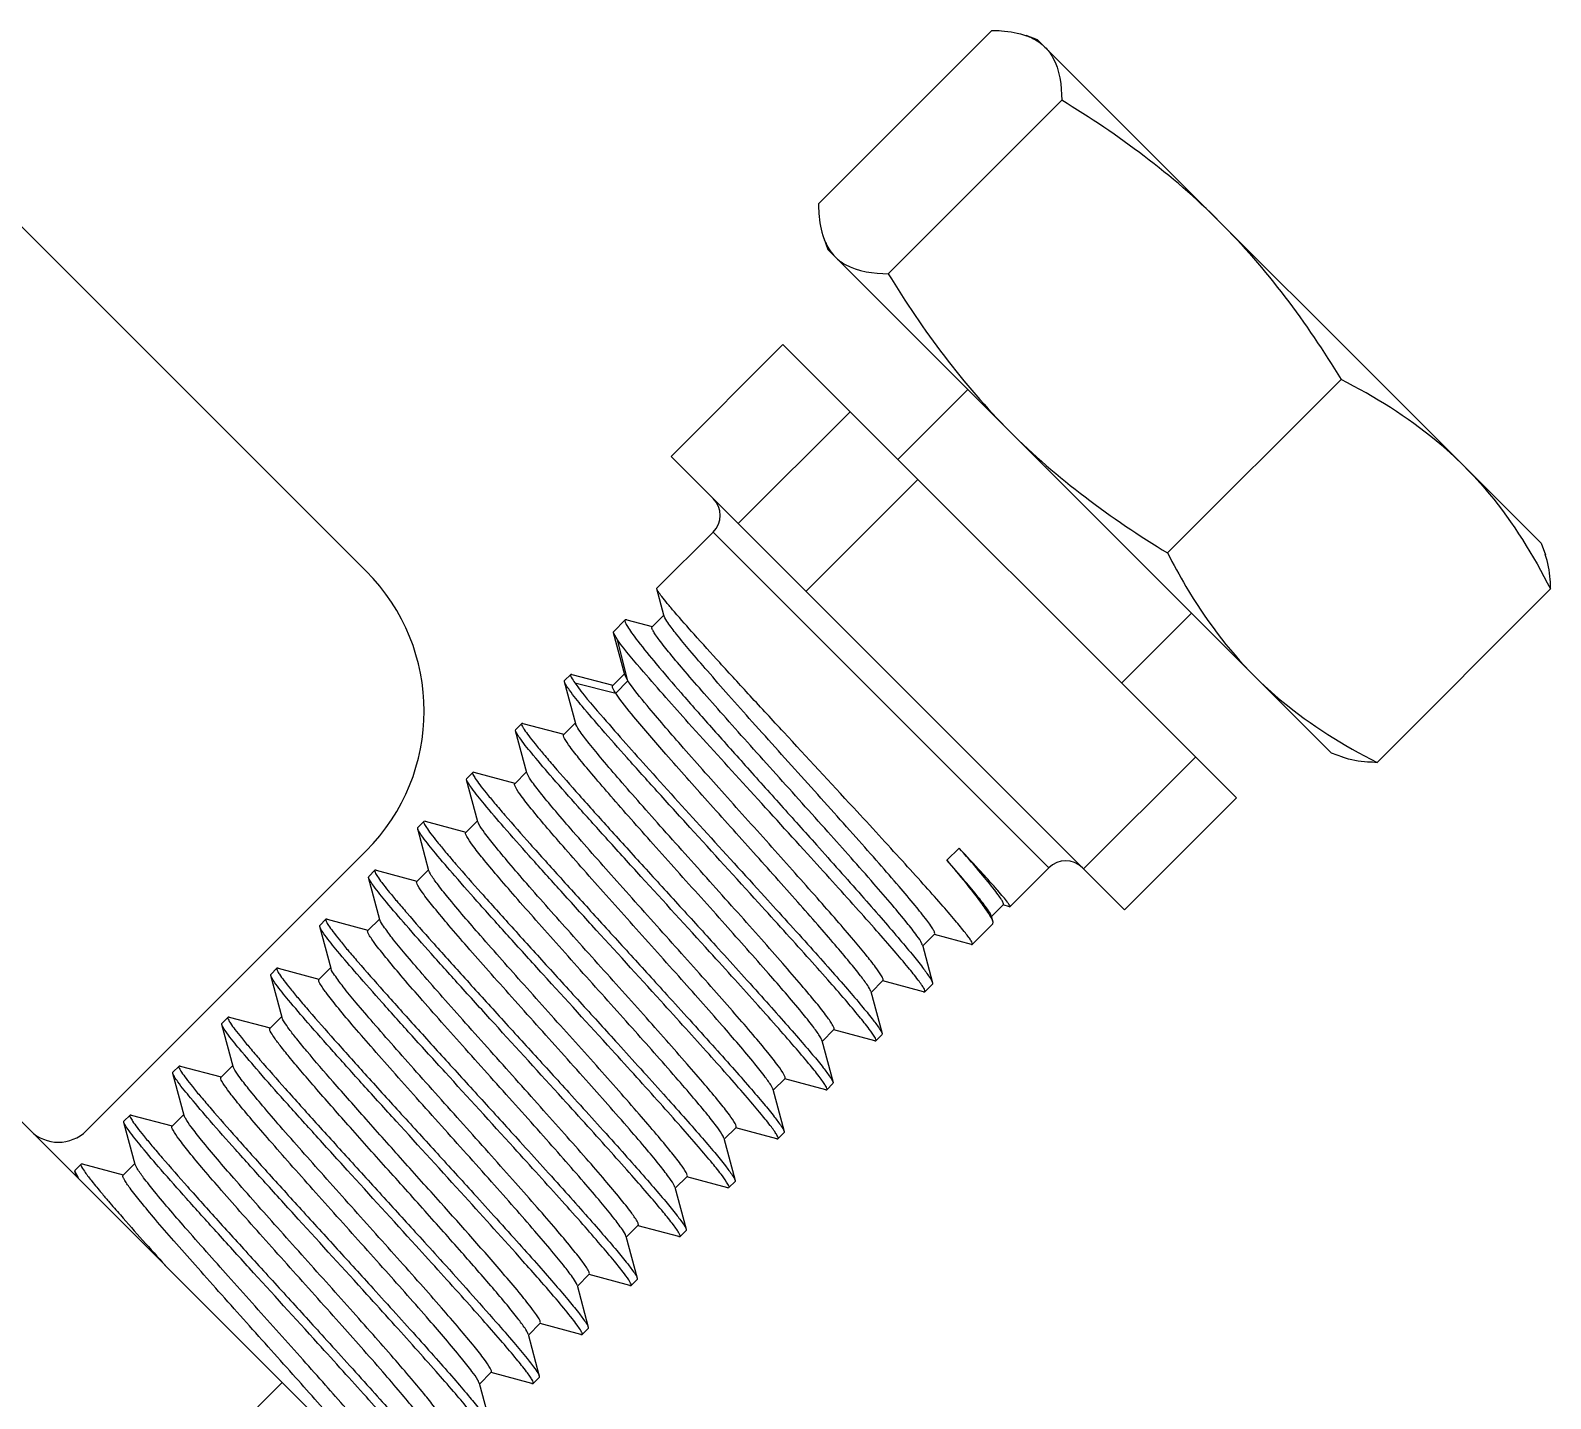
# Model space of a CAD drawing. Extents: x -427546 to -314919, y 698702 to 968782.
# Drawn here: x -419844.8 to -419648.4, y 895939.4 to 896116.2 of the extents above; entities that cross this region are included whole.
import ezdxf

# ---------------------------------------------------------------- set-up
doc = ezdxf.new("R2010")
doc.units = 0
doc.header["$LTSCALE"] = 1000
doc.header["$MEASUREMENT"] = 0
doc.layers.get('0').update_dxf_attribs({"linetype": 'CONTINUOUS'})

msp = doc.modelspace()

# ---------------------------------------------------------------- linework, layer by layer
for p, q in [((-419720.56, 896116.19), (-419742.97, 896093.78)), ((-419714.66, 896114.98), (-419716.14, 896115.52)), ((-419714.66, 896114.98), (-419649.61, 896049.93)), ((-419711.55, 896107.18), (-419733.96, 896084.76)), ((-419848.65, 896093.57), (-419801.4, 896046.33)), ((-419758.03, 895887.3), (-419963.25, 896092.53)), ((-419742.3, 896089.36), (-419741.76, 896087.88)), ((-419741.76, 896087.88), (-419676.71, 896022.82)), ((-419747.56, 896075.61), (-419762.02, 896061.15)), ((-419688.98, 896017.03), (-419747.56, 896075.61)), ((-419675.46, 896071.09), (-419697.87, 896048.68)), ((-419723.69, 896069.81), (-419732.73, 896060.77)), ((-419738.89, 896066.93), (-419753.34, 896052.47)), ((-419703.44, 896002.57), (-419762.02, 896061.15)), ((-419730.13, 896058.18), (-419744.59, 896043.72)), ((-419763.84, 896044.12), (-419756.58, 896051.37)), ((-419713.21, 896008.01), (-419756.58, 896051.37)), ((-419649.61, 896049.93), (-419649.07, 896048.45)), ((-419763.84, 896044.03), (-419763.84, 896044.12)), ((-419762.94, 896040.66), (-419763.84, 896044.03)), ((-419648.4, 896044.03), (-419670.81, 896021.61)), ((-419764.47, 896039.12), (-419762.94, 896040.66)), ((-419762.9, 896040.53), (-419762.94, 896040.66)), ((-419694.78, 896040.89), (-419703.82, 896031.86)), ((-419769.46, 896038.36), (-419769.45, 896038.51)), ((-419769.45, 896038.51), (-419767.94, 896040.02)), ((-419767.71, 896040.04), (-419767.94, 896040.02)), ((-419767.71, 896040.04), (-419764.46, 896039.17)), ((-419768.92, 896037.44), (-419769.46, 896038.36)), ((-419768, 896032.93), (-419769.46, 896038.36)), ((-419767.59, 896032.16), (-419768.92, 896037.44)), ((-419775.77, 896032.19), (-419774.98, 896032.98)), ((-419774.83, 896032.99), (-419774.98, 896032.98)), ((-419774.83, 896032.99), (-419769.55, 896031.58)), ((-419769.57, 896031.53), (-419768.03, 896033.06)), ((-419767.59, 896032.16), (-419768, 896032.93)), ((-419775.78, 896032.03), (-419775.77, 896032.19)), ((-419774.32, 896026.6), (-419775.78, 896032.03)), ((-419774.46, 896031.9), (-419769.17, 896030.58)), ((-419769.17, 896030.58), (-419767.59, 896032.16)), ((-419782.09, 896025.86), (-419781.3, 896026.65)), ((-419781.15, 896026.66), (-419781.3, 896026.65)), ((-419781.15, 896026.66), (-419775.87, 896025.26)), ((-419775.89, 896025.2), (-419774.36, 896026.73)), ((-419782.1, 896025.71), (-419782.09, 896025.86)), ((-419780.65, 896020.28), (-419782.1, 896025.71)), ((-419774.3, 896026.53), (-419774.32, 896026.6)), ((-419675.23, 896022.29), (-419676.71, 896022.82)), ((-419694.26, 896022.31), (-419708.72, 896007.85)), ((-419788.43, 896019.39), (-419788.42, 896019.54)), ((-419786.97, 896013.95), (-419788.43, 896019.39)), ((-419788.42, 896019.54), (-419787.63, 896020.33)), ((-419787.48, 896020.34), (-419787.63, 896020.33)), ((-419787.48, 896020.34), (-419782.2, 896018.93)), ((-419782.21, 896018.87), (-419780.68, 896020.41)), ((-419780.58, 896020.1), (-419780.65, 896020.28)), ((-419688.98, 896017.03), (-419703.44, 896002.57)), ((-419794.75, 896013.06), (-419794.74, 896013.21)), ((-419793.29, 896007.63), (-419794.75, 896013.06)), ((-419794.74, 896013.21), (-419793.95, 896014)), ((-419793.8, 896014.01), (-419793.95, 896014)), ((-419793.8, 896014.01), (-419788.52, 896012.61)), ((-419788.54, 896012.55), (-419787.01, 896014.08)), ((-419801.4, 896010.19), (-419837.54, 895974.05)), ((-419724.8, 896010.56), (-419726.38, 896008.98)), ((-419801.07, 896006.89), (-419800.28, 896007.68)), ((-419800.13, 896007.69), (-419800.28, 896007.68)), ((-419800.13, 896007.69), (-419794.85, 896006.28)), ((-419794.86, 896006.23), (-419793.33, 896007.76)), ((-419718.23, 896002.99), (-419713.21, 896008.01)), ((-419801.08, 896006.74), (-419801.07, 896006.89)), ((-419799.62, 896001.3), (-419801.08, 896006.74)), ((-419719.09, 896003.25), (-419720.63, 896001.71)), ((-419718.29, 896002.98), (-419719.11, 896003.2)), ((-419807.39, 896000.56), (-419806.6, 896001.35)), ((-419806.45, 896001.36), (-419806.6, 896001.35)), ((-419806.45, 896001.36), (-419801.17, 895999.96)), ((-419801.19, 895999.9), (-419799.65, 896001.43)), ((-419720.66, 896001.82), (-419720.45, 896001.03)), ((-419718.29, 896002.98), (-419718.23, 896002.99)), ((-419807.4, 896000.41), (-419807.39, 896000.56)), ((-419805.94, 895994.98), (-419807.4, 896000.41)), ((-419727.98, 895999.45), (-419729.51, 895997.91)), ((-419723.22, 895998.11), (-419727.99, 895999.39)), ((-419723.1, 895998.11), (-419720.47, 896000.74)), ((-419720.45, 896001.03), (-419720.47, 896000.74)), ((-419729.55, 895998.04), (-419729.6, 895998.19)), ((-419729.55, 895998.04), (-419728.25, 895993.15)), ((-419723.22, 895998.11), (-419723.1, 895998.11)), ((-419813.73, 895994.09), (-419813.72, 895994.24)), ((-419812.27, 895988.65), (-419813.73, 895994.09)), ((-419813.72, 895994.24), (-419812.93, 895995.03)), ((-419812.78, 895995.04), (-419812.93, 895995.03)), ((-419812.78, 895995.04), (-419807.5, 895993.63)), ((-419807.51, 895993.58), (-419805.98, 895995.11)), ((-419734.64, 895993.44), (-419736.18, 895991.91)), ((-419729.39, 895991.97), (-419734.66, 895993.38)), ((-419736.21, 895992.04), (-419734.76, 895986.59)), ((-419729.24, 895991.98), (-419728.26, 895992.96)), ((-419728.25, 895993.15), (-419728.26, 895992.96)), ((-419820.05, 895987.76), (-419820.04, 895987.91)), ((-419818.59, 895982.33), (-419820.05, 895987.76)), ((-419820.04, 895987.91), (-419819.25, 895988.7)), ((-419819.1, 895988.71), (-419819.25, 895988.7)), ((-419819.1, 895988.71), (-419813.82, 895987.31)), ((-419813.84, 895987.25), (-419812.3, 895988.78)), ((-419742.54, 895985.71), (-419741.09, 895980.27)), ((-419740.97, 895987.12), (-419742.5, 895985.58)), ((-419735.71, 895985.64), (-419740.98, 895987.06)), ((-419735.71, 895985.64), (-419735.56, 895985.66)), ((-419735.56, 895985.66), (-419734.77, 895986.44)), ((-419734.76, 895986.59), (-419734.77, 895986.44)), ((-419826.38, 895981.44), (-419826.36, 895981.59)), ((-419824.92, 895976), (-419826.38, 895981.44)), ((-419826.36, 895981.59), (-419825.58, 895982.38)), ((-419825.43, 895982.39), (-419825.58, 895982.38)), ((-419825.43, 895982.39), (-419820.15, 895980.98)), ((-419820.16, 895980.93), (-419818.63, 895982.46)), ((-419747.29, 895980.79), (-419748.83, 895979.26)), ((-419742.04, 895979.32), (-419747.31, 895980.73)), ((-419741.89, 895979.33), (-419741.1, 895980.12)), ((-419741.09, 895980.27), (-419741.1, 895980.12)), ((-419748.86, 895979.39), (-419747.41, 895973.95)), ((-419742.04, 895979.32), (-419741.89, 895979.33)), ((-419832.69, 895975.27), (-419831.9, 895976.05)), ((-419831.75, 895976.06), (-419831.9, 895976.05)), ((-419831.75, 895976.06), (-419826.47, 895974.66)), ((-419826.49, 895974.6), (-419824.95, 895976.14)), ((-419831.24, 895969.68), (-419832.7, 895975.11)), ((-419753.62, 895974.47), (-419755.15, 895972.93)), ((-419748.36, 895973), (-419753.63, 895974.41)), ((-419748.21, 895973.01), (-419747.42, 895973.8)), ((-419747.41, 895973.95), (-419747.42, 895973.8)), ((-419755.19, 895973.06), (-419753.74, 895967.62)), ((-419748.36, 895973), (-419748.21, 895973.01)), ((-419839.01, 895968.94), (-419838.23, 895969.73)), ((-419838.07, 895969.74), (-419838.22, 895969.73)), ((-419838.07, 895969.74), (-419832.79, 895968.33)), ((-419832.81, 895968.28), (-419831.28, 895969.81)), ((-419839.02, 895968.79), (-419839.01, 895968.94)), ((-419838.56, 895967.97), (-419839.02, 895968.79)), ((-419838.84, 895968.12), (-419839.02, 895968.79)), ((-419759.94, 895968.14), (-419761.48, 895966.61)), ((-419754.69, 895966.67), (-419759.96, 895968.09)), ((-419761.51, 895966.74), (-419761.56, 895966.88)), ((-419761.51, 895966.74), (-419760.06, 895961.3)), ((-419754.69, 895966.67), (-419754.54, 895966.68)), ((-419754.54, 895966.68), (-419753.75, 895967.47)), ((-419753.74, 895967.62), (-419753.75, 895967.47)), ((-419766.27, 895961.82), (-419767.8, 895960.29)), ((-419767.84, 895960.42), (-419766.39, 895954.97)), ((-419761.01, 895960.35), (-419766.28, 895961.76)), ((-419761.01, 895960.35), (-419760.86, 895960.36)), ((-419760.86, 895960.36), (-419760.07, 895961.15)), ((-419760.06, 895961.3), (-419760.07, 895961.15)), ((-419774.16, 895954.09), (-419772.71, 895948.65)), ((-419772.59, 895955.49), (-419774.12, 895953.96)), ((-419767.34, 895954.02), (-419772.61, 895955.44)), ((-419767.34, 895954.02), (-419767.19, 895954.03)), ((-419767.19, 895954.03), (-419766.4, 895954.82)), ((-419766.39, 895954.97), (-419766.4, 895954.82)), ((-419778.92, 895949.17), (-419780.45, 895947.64)), ((-419773.66, 895947.7), (-419778.93, 895949.11)), ((-419773.51, 895947.71), (-419772.72, 895948.5)), ((-419772.71, 895948.65), (-419772.72, 895948.5)), ((-419780.48, 895947.77), (-419779.04, 895942.32)), ((-419773.66, 895947.7), (-419773.51, 895947.71)), ((-419785.24, 895942.84), (-419786.77, 895941.31)), ((-419779.99, 895941.37), (-419785.26, 895942.79)), ((-419779.83, 895941.38), (-419779.05, 895942.17)), ((-419779.04, 895942.32), (-419779.05, 895942.17)), ((-419841.15, 895912.6), (-419812.24, 895941.51)), ((-419786.81, 895941.44), (-419785.36, 895936)), ((-419779.99, 895941.37), (-419779.83, 895941.38))]:
    msp.add_line(p, q)
for centre, radius, start, end in [((-419758.75, 896053.54), 3.07, 315, 45), ((-419819.47, 896028.26), 25.55, 315, 45), ((-419711.04, 896005.84), 3.07, 45, 135), ((-419841.16, 895977.66), 5.11, 225, 315), ((-419730.4, 896054.06), 137.19, 219.9326, 220.5204)]:
    msp.add_arc(centre, radius, start, end)
for points, knots in [([(-419720.56, 896116.19), (-419720.15, 896116.19), (-419718.65, 896116.12), (-419717.13, 896115.88), (-419716.1, 896115.51)], [0, 0, 0, 0, 0.270862, 1, 1, 1, 1]), ([(-419716.1, 896115.51), (-419715.87, 896115.42), (-419715, 896115.06), (-419714.2, 896114.52), (-419713.71, 896114.03)], [0, 0, 0, 0, 0.261173, 1, 1, 1, 1]), ([(-419713.71, 896114.03), (-419713.32, 896113.65), (-419711.85, 896111.66), (-419711.57, 896109.07), (-419711.55, 896107.18)], [0, 0, 0, 0, 0.22235, 1, 1, 1, 1]), ([(-419742.97, 896093.78), (-419742.97, 896093.37), (-419742.91, 896091.87), (-419742.66, 896090.35), (-419742.29, 896089.32)], [0, 0, 0, 0, 0.270862, 1, 1, 1, 1]), ([(-419742.29, 896089.32), (-419742.2, 896089.09), (-419741.84, 896088.22), (-419741.3, 896087.42), (-419740.81, 896086.93)], [0, 0, 0, 0, 0.261173, 1, 1, 1, 1]), ([(-419740.81, 896086.93), (-419740.43, 896086.54), (-419738.44, 896085.07), (-419735.85, 896084.79), (-419733.96, 896084.76)], [0, 0, 0, 0, 0.22235, 1, 1, 1, 1]), ([(-419659.58, 896059.91), (-419660.72, 896061.05), (-419665.53, 896065.42), (-419671.12, 896068.87), (-419675.46, 896071.09)], [0, 0, 0, 0, 0.248254, 1, 1, 1, 1]), ([(-419659.58, 896059.91), (-419658.44, 896058.77), (-419654.07, 896053.96), (-419650.62, 896048.37), (-419648.4, 896044.03)], [0, 0, 0, 0, 0.248254, 1, 1, 1, 1]), ([(-419697.87, 896048.68), (-419697.13, 896047.22), (-419694.03, 896041.52), (-419690.11, 896036.23), (-419686.69, 896032.8)], [0, 0, 0, 0, 0.25305, 1, 1, 1, 1]), ([(-419648.4, 896044.03), (-419648.4, 896044.43), (-419648.46, 896045.94), (-419648.71, 896047.45), (-419649.08, 896048.49)], [0, 0, 0, 0, 0.270862, 1, 1, 1, 1]), ([(-419738.42, 896015.75), (-419741.44, 896019.01), (-419745.9, 896023.83), (-419751.67, 896030.08), (-419755.54, 896034.29), (-419758.8, 896037.9), (-419761.06, 896040.45), (-419762.44, 896042.08), (-419763.14, 896042.95), (-419763.59, 896043.56), (-419763.81, 896043.89), (-419763.84, 896044.03)], [0, 0, 0, 0, 0.350119, 0.518183, 0.670792, 0.80069, 0.901712, 0.939847, 0.96911, 0.98919, 1, 1, 1, 1]), ([(-419727.98, 895999.45), (-419727.93, 895999.49), (-419727.98, 895999.72), (-419728.17, 896000.05), (-419728.51, 896000.6), (-419729.28, 896001.65), (-419730.64, 896003.34), (-419732.71, 896005.78), (-419735.26, 896008.71), (-419738.2, 896012.03), (-419741.42, 896015.62), (-419745.89, 896020.6), (-419750.31, 896025.51), (-419754.49, 896030.2), (-419757.18, 896033.27), (-419759.42, 896035.88), (-419761.16, 896037.95), (-419762.25, 896039.43), (-419762.82, 896040.22), (-419762.9, 896040.53)], [0, 0, 0, 0, 0.003459, 0.010831, 0.022552, 0.038611, 0.0832, 0.143022, 0.215863, 0.299017, 0.389412, 0.483732, 0.670424, 0.756089, 0.83251, 0.897021, 0.947417, 0.982048, 1, 1, 1, 1]), ([(-419767.94, 896040.02), (-419768, 896039.95), (-419767.9, 896039.59), (-419767.61, 896039.09), (-419767.05, 896038.25), (-419765.83, 896036.64), (-419763.69, 896034.04), (-419760.52, 896030.35), (-419756.67, 896025.98), (-419752.36, 896021.15), (-419747.83, 896016.09), (-419744.75, 896012.67), (-419743.22, 896010.96)], [0, 0, 0, 0, 0.00729, 0.023491, 0.049387, 0.084832, 0.182679, 0.312272, 0.467071, 0.639216, 0.819925, 1, 1, 1, 1]), ([(-419729.6, 895998.19), (-419729.77, 895998.56), (-419730.42, 895999.48), (-419731.7, 896001.12), (-419733.57, 896003.35), (-419736.96, 896007.28), (-419741.98, 896012.91), (-419747.31, 896018.84), (-419751.71, 896023.73), (-419754.81, 896027.21), (-419757.63, 896030.39), (-419760.05, 896033.18), (-419761.99, 896035.47), (-419763.27, 896037.07), (-419763.98, 896038.04), (-419764.3, 896038.55), (-419764.47, 896038.86), (-419764.51, 896039.08), (-419764.47, 896039.12)], [0, 0, 0, 0, 0.022597, 0.061854, 0.116478, 0.184513, 0.350625, 0.536644, 0.628982, 0.71656, 0.796358, 0.86566, 0.922145, 0.963971, 0.978972, 0.989897, 0.996763, 1, 1, 1, 1]), ([(-419744.38, 896009.8), (-419747.01, 896012.69), (-419752.14, 896018.32), (-419759.26, 896026.13), (-419764.82, 896032.43), (-419767.9, 896036), (-419768.92, 896037.44)], [0, 0, 0, 0, 0.317573, 0.617842, 0.85691, 1, 1, 1, 1]), ([(-419774.98, 896032.98), (-419775.06, 896032.89), (-419774.79, 896032.41), (-419774.62, 896032.14), (-419774.46, 896031.9)], [0, 0, 0, 0, 0.284271, 1, 1, 1, 1]), ([(-419686.69, 896032.8), (-419685.55, 896031.66), (-419680.74, 896027.29), (-419675.15, 896023.83), (-419670.81, 896021.61)], [0, 0, 0, 0, 0.248254, 1, 1, 1, 1]), ([(-419750.71, 896003.47), (-419753.66, 896006.72), (-419758.05, 896011.53), (-419763.72, 896017.78), (-419767.52, 896022), (-419770.75, 896025.64), (-419773.23, 896028.54), (-419774.78, 896030.44), (-419775.52, 896031.51), (-419775.74, 896031.88), (-419775.78, 896032.03)], [0, 0, 0, 0, 0.346732, 0.513455, 0.665275, 0.795127, 0.896989, 0.966206, 0.987594, 1, 1, 1, 1]), ([(-419774.46, 896031.9), (-419773.44, 896030.46), (-419770.35, 896026.89), (-419764.79, 896020.59), (-419757.68, 896012.78), (-419752.55, 896007.16), (-419749.92, 896004.26)], [0, 0, 0, 0, 0.14309, 0.382158, 0.682427, 1, 1, 1, 1]), ([(-419769.17, 896030.58), (-419769.3, 896030.78), (-419769.46, 896031.03), (-419769.64, 896031.45), (-419769.57, 896031.53)], [0, 0, 0, 0, 0.705651, 1, 1, 1, 1]), ([(-419736.21, 895992.04), (-419736.29, 895992.31), (-419736.75, 895993), (-419737.66, 895994.25), (-419739.09, 895995.99), (-419740.93, 895998.19), (-419743.17, 896000.76), (-419746.68, 896004.75), (-419751.43, 896010.06), (-419757.13, 896016.42), (-419762.31, 896022.23), (-419766.28, 896026.87), (-419768.46, 896029.5), (-419769.17, 896030.58)], [0, 0, 0, 0, 0.016663, 0.047692, 0.09239, 0.149487, 0.2173, 0.293813, 0.463619, 0.63876, 0.798451, 0.923769, 1, 1, 1, 1]), ([(-419734.64, 895993.44), (-419734.61, 895993.48), (-419734.63, 895993.68), (-419734.89, 895994.17), (-419735.59, 895995.19), (-419736.82, 895996.75), (-419738.55, 895998.83), (-419740.71, 896001.34), (-419743.23, 896004.21), (-419746.03, 896007.36), (-419750.02, 896011.83), (-419754.96, 896017.34), (-419760.38, 896023.41), (-419764.55, 896028.27), (-419766.84, 896031.03), (-419767.59, 896032.16)], [0, 0, 0, 0, 0.003229, 0.009818, 0.034461, 0.074131, 0.127679, 0.193435, 0.269313, 0.352894, 0.44151, 0.62244, 0.789143, 0.920497, 1, 1, 1, 1]), ([(-419781.3, 896026.65), (-419781.36, 896026.59), (-419781.22, 896026.24), (-419780.93, 896025.78), (-419780.33, 896024.95), (-419779.5, 896023.91), (-419778.42, 896022.6), (-419776.54, 896020.4), (-419773.69, 896017.17), (-419769.81, 896012.85), (-419765.46, 896008.05), (-419760.88, 896003.03), (-419757.78, 895999.63), (-419756.24, 895997.94)], [0, 0, 0, 0, 0.006655, 0.022604, 0.048376, 0.083764, 0.128363, 0.181623, 0.311335, 0.466328, 0.638709, 0.819671, 1, 1, 1, 1]), ([(-419757.03, 895997.15), (-419759.99, 896000.4), (-419764.38, 896005.21), (-419770.05, 896011.45), (-419773.85, 896015.68), (-419777.08, 896019.32), (-419779.55, 896022.22), (-419781.1, 896024.11), (-419781.84, 896025.18), (-419782.06, 896025.56), (-419782.1, 896025.71)], [0, 0, 0, 0, 0.346732, 0.513452, 0.665274, 0.79513, 0.896993, 0.966207, 0.987594, 1, 1, 1, 1]), ([(-419742.82, 895986.28), (-419743.09, 895986.71), (-419743.85, 895987.74), (-419746.02, 895990.44), (-419749.82, 895994.82), (-419755.22, 896000.9), (-419760.2, 896006.46), (-419764.26, 896011), (-419767.1, 896014.2), (-419769.68, 896017.13), (-419771.88, 896019.69), (-419773.66, 896021.82), (-419774.92, 896023.41), (-419775.64, 896024.45), (-419775.9, 896024.96), (-419775.93, 896025.16), (-419775.89, 896025.2)], [0, 0, 0, 0, 0.029846, 0.074702, 0.203394, 0.369574, 0.551671, 0.641288, 0.726015, 0.803077, 0.869958, 0.924482, 0.964905, 0.990021, 0.99673, 1, 1, 1, 1]), ([(-419740.97, 895987.12), (-419740.93, 895987.16), (-419740.96, 895987.38), (-419741.25, 895987.91), (-419742.04, 895989.03), (-419743.4, 895990.74), (-419745.32, 895993.02), (-419747.69, 895995.76), (-419750.43, 895998.88), (-419753.45, 896002.27), (-419757.68, 896007), (-419761.89, 896011.7), (-419765.9, 896016.21), (-419768.52, 896019.2), (-419770.73, 896021.78), (-419772.46, 896023.86), (-419773.6, 896025.37), (-419774.18, 896026.2), (-419774.3, 896026.53)], [0, 0, 0, 0, 0.003422, 0.010566, 0.037398, 0.080541, 0.138586, 0.209513, 0.290822, 0.379637, 0.472809, 0.658962, 0.745341, 0.823107, 0.88951, 0.942219, 0.979421, 1, 1, 1, 1]), ([(-419670.81, 896021.61), (-419671.22, 896021.62), (-419672.72, 896021.68), (-419674.24, 896021.92), (-419675.27, 896022.3)], [0, 0, 0, 0, 0.270862, 1, 1, 1, 1]), ([(-419763.35, 895990.82), (-419766.31, 895994.08), (-419770.7, 895998.88), (-419776.37, 896005.13), (-419780.17, 896009.35), (-419783.4, 896013), (-419785.88, 896015.89), (-419787.43, 896017.79), (-419788.17, 896018.86), (-419788.39, 896019.23), (-419788.43, 896019.39)], [0, 0, 0, 0, 0.346742, 0.513465, 0.665282, 0.795135, 0.896996, 0.966208, 0.987595, 1, 1, 1, 1]), ([(-419787.63, 896020.33), (-419787.69, 896020.27), (-419787.54, 896019.92), (-419787.26, 896019.46), (-419786.66, 896018.63), (-419785.83, 896017.59), (-419784.74, 896016.28), (-419782.86, 896014.08), (-419780.02, 896010.85), (-419776.13, 896006.52), (-419771.78, 896001.73), (-419767.21, 895996.71), (-419764.11, 895993.31), (-419762.57, 895991.61)], [0, 0, 0, 0, 0.006651, 0.022595, 0.048362, 0.083745, 0.12834, 0.1816, 0.311315, 0.466314, 0.638697, 0.819663, 1, 1, 1, 1]), ([(-419749.05, 895979.8), (-419749.28, 895980.2), (-419749.99, 895981.18), (-419752.08, 895983.81), (-419755.83, 895988.14), (-419761.22, 895994.22), (-419766.25, 895999.82), (-419770.35, 896004.41), (-419773.24, 896007.67), (-419775.86, 896010.65), (-419778.12, 896013.26), (-419779.93, 896015.43), (-419781.22, 896017.05), (-419781.95, 896018.11), (-419782.22, 896018.63), (-419782.25, 896018.83), (-419782.21, 896018.87)], [0, 0, 0, 0, 0.027356, 0.070178, 0.196347, 0.362014, 0.545205, 0.635768, 0.721577, 0.799762, 0.86771, 0.923162, 0.964301, 0.989868, 0.99669, 1, 1, 1, 1]), ([(-419747.29, 895980.79), (-419747.25, 895980.83), (-419747.29, 895981.05), (-419747.57, 895981.57), (-419748.33, 895982.67), (-419749.67, 895984.35), (-419751.55, 895986.59), (-419753.87, 895989.28), (-419756.57, 895992.34), (-419759.54, 895995.68), (-419763.73, 896000.36), (-419768.8, 896006.02), (-419773.56, 896011.39), (-419776.78, 896015.13), (-419778.56, 896017.26), (-419779.78, 896018.85), (-419780.41, 896019.73), (-419780.58, 896020.1)], [0, 0, 0, 0, 0.003379, 0.010396, 0.036736, 0.079099, 0.136135, 0.205904, 0.286001, 0.373651, 0.465813, 0.650831, 0.815583, 0.883085, 0.937444, 0.976819, 1, 1, 1, 1]), ([(-419723.1, 895998.11), (-419723.07, 895998.15), (-419723.12, 895998.34), (-419723.28, 895998.61), (-419723.59, 895999.07), (-419724.26, 895999.94), (-419725.45, 896001.39), (-419727.27, 896003.48), (-419729.55, 896006.04), (-419732.23, 896009), (-419735.23, 896012.29), (-419737.33, 896014.57), (-419738.42, 896015.75)], [0, 0, 0, 0, 0.006349, 0.020563, 0.043389, 0.074837, 0.162857, 0.282397, 0.430243, 0.602357, 0.794039, 1, 1, 1, 1]), ([(-419769.68, 895984.5), (-419772.64, 895987.75), (-419777.03, 895992.56), (-419782.7, 895998.8), (-419786.5, 896003.03), (-419789.72, 896006.67), (-419792.2, 896009.57), (-419793.75, 896011.46), (-419794.49, 896012.53), (-419794.71, 896012.91), (-419794.75, 896013.06)], [0, 0, 0, 0, 0.346729, 0.513452, 0.665273, 0.795127, 0.896989, 0.966206, 0.987594, 1, 1, 1, 1]), ([(-419793.95, 896014), (-419794.01, 896013.94), (-419793.87, 896013.59), (-419793.58, 896013.13), (-419792.98, 896012.3), (-419792.15, 896011.26), (-419791.07, 896009.95), (-419789.19, 896007.75), (-419786.34, 896004.52), (-419782.45, 896000.2), (-419778.11, 895995.4), (-419773.53, 895990.38), (-419770.43, 895986.99), (-419768.89, 895985.29)], [0, 0, 0, 0, 0.006667, 0.022629, 0.048411, 0.083806, 0.128409, 0.181673, 0.311386, 0.466369, 0.638735, 0.819685, 1, 1, 1, 1]), ([(-419753.62, 895974.47), (-419753.58, 895974.51), (-419753.61, 895974.72), (-419753.88, 895975.24), (-419754.63, 895976.31), (-419755.94, 895977.96), (-419757.78, 895980.15), (-419760.06, 895982.79), (-419762.71, 895985.81), (-419765.63, 895989.1), (-419769.77, 895993.72), (-419774.81, 895999.34), (-419779.57, 896004.7), (-419782.82, 896008.47), (-419784.65, 896010.65), (-419785.95, 896012.31), (-419786.63, 896013.25), (-419786.84, 896013.64)], [0, 0, 0, 0, 0.003336, 0.010233, 0.036096, 0.077704, 0.133763, 0.202409, 0.281328, 0.367844, 0.459022, 0.642919, 0.808241, 0.876802, 0.932761, 0.974256, 1, 1, 1, 1]), ([(-419755.29, 895973.33), (-419755.49, 895973.71), (-419756.15, 895974.63), (-419757.42, 895976.26), (-419759.24, 895978.43), (-419762.47, 895982.18), (-419767.23, 895987.54), (-419772.29, 895993.18), (-419776.44, 895997.83), (-419779.38, 896001.13), (-419782.05, 896004.17), (-419784.35, 896006.83), (-419786.2, 896009.04), (-419787.51, 896010.69), (-419788.27, 896011.78), (-419788.55, 896012.3), (-419788.58, 896012.51), (-419788.54, 896012.55)], [0, 0, 0, 0, 0.024821, 0.065556, 0.120941, 0.189123, 0.354243, 0.538544, 0.630075, 0.716999, 0.796339, 0.865388, 0.921797, 0.963675, 0.989709, 0.996648, 1, 1, 1, 1]), ([(-419743.22, 896010.96), (-419741.28, 896008.78), (-419738.49, 896005.66), (-419734.98, 896001.66), (-419732.8, 895999.13), (-419731.01, 895996.99), (-419729.63, 895995.3), (-419728.76, 895994.08), (-419728.32, 895993.41), (-419728.25, 895993.15)], [0, 0, 0, 0, 0.375078, 0.540028, 0.684568, 0.805261, 0.899295, 0.964563, 1, 1, 1, 1]), ([(-419729.24, 895991.98), (-419729.2, 895992.02), (-419729.24, 895992.22), (-419729.4, 895992.5), (-419729.69, 895992.96), (-419730.35, 895993.86), (-419731.52, 895995.32), (-419733.32, 895997.43), (-419735.58, 896000.02), (-419738.24, 896003), (-419741.21, 896006.31), (-419743.3, 896008.61), (-419744.38, 896009.8)], [0, 0, 0, 0, 0.006771, 0.021181, 0.04412, 0.075632, 0.16369, 0.283183, 0.430908, 0.602844, 0.794296, 1, 1, 1, 1]), ([(-419726.38, 896008.98), (-419725.58, 896008.02), (-419724.16, 896006.3), (-419722.33, 896004), (-419721.15, 896002.33), (-419720.55, 896001.4), (-419720.45, 896001.03)], [0, 0, 0, 0, 0.376713, 0.674345, 0.883812, 1, 1, 1, 1]), ([(-419720.66, 896001.82), (-419720.75, 896002.13), (-419721.33, 896002.92), (-419722.44, 896004.41), (-419724.22, 896006.5), (-419725.6, 896008.09), (-419726.38, 896008.98)], [0, 0, 0, 0, 0.105343, 0.311665, 0.613119, 1, 1, 1, 1]), ([(-419718.23, 896002.99), (-419718.19, 896003.03), (-419718.38, 896003.3), (-419718.6, 896003.65), (-419719.16, 896004.32), (-419719.88, 896005.16), (-419720.84, 896006.24), (-419722.49, 896008.07), (-419723.83, 896009.53), (-419724.8, 896010.56)], [0, 0, 0, 0, 0.018878, 0.068916, 0.150826, 0.263937, 0.407062, 0.578714, 1, 1, 1, 1]), ([(-419719.09, 896003.25), (-419719.04, 896003.3), (-419719.13, 896003.58), (-419719.36, 896003.95), (-419719.81, 896004.61), (-419720.76, 896005.84), (-419722.45, 896007.87), (-419723.94, 896009.59), (-419724.8, 896010.56)], [0, 0, 0, 0, 0.022497, 0.073733, 0.155945, 0.268763, 0.581618, 1, 1, 1, 1]), ([(-419800.28, 896007.68), (-419800.34, 896007.62), (-419800.19, 896007.27), (-419799.91, 896006.81), (-419799.31, 896005.98), (-419798.48, 896004.94), (-419797.39, 896003.63), (-419795.51, 896001.43), (-419792.67, 895998.2), (-419788.78, 895993.87), (-419784.43, 895989.08), (-419779.86, 895984.06), (-419776.76, 895980.66), (-419775.21, 895978.96)], [0, 0, 0, 0, 0.006649, 0.022593, 0.04836, 0.083744, 0.12834, 0.181598, 0.311311, 0.466309, 0.638695, 0.819663, 1, 1, 1, 1]), ([(-419793.08, 896007.17), (-419793.1, 896007.21), (-419793.19, 896007.36), (-419793.26, 896007.51), (-419793.29, 896007.63)], [0, 0, 0, 0, 0.314049, 1, 1, 1, 1]), ([(-419759.94, 895968.14), (-419759.9, 895968.18), (-419759.93, 895968.39), (-419760.2, 895968.9), (-419760.93, 895969.95), (-419762.21, 895971.56), (-419764.01, 895973.72), (-419766.24, 895976.31), (-419768.85, 895979.27), (-419771.72, 895982.51), (-419775.81, 895987.08), (-419780.82, 895992.66), (-419786.21, 895998.75), (-419789.98, 896003.1), (-419792.1, 896005.76), (-419792.83, 896006.75), (-419793.08, 896007.17)], [0, 0, 0, 0, 0.003295, 0.010076, 0.035478, 0.076355, 0.131468, 0.199026, 0.276801, 0.362215, 0.452433, 0.635226, 0.801083, 0.928174, 0.971737, 1, 1, 1, 1]), ([(-419776, 895978.17), (-419778.96, 895981.43), (-419783.35, 895986.23), (-419789.02, 895992.48), (-419792.82, 895996.71), (-419796.05, 896000.35), (-419798.53, 896003.24), (-419800.08, 896005.14), (-419800.82, 896006.21), (-419801.04, 896006.58), (-419801.08, 896006.74)], [0, 0, 0, 0, 0.346736, 0.513457, 0.665278, 0.795134, 0.896995, 0.966207, 0.987595, 1, 1, 1, 1]), ([(-419761.56, 895966.88), (-419761.71, 895967.23), (-419762.32, 895968.09), (-419763.52, 895969.66), (-419765.28, 895971.77), (-419768.48, 895975.5), (-419773.24, 895980.87), (-419778.33, 895986.54), (-419782.53, 895991.24), (-419785.52, 895994.6), (-419788.23, 895997.68), (-419790.58, 896000.39), (-419792.46, 896002.64), (-419793.81, 896004.33), (-419794.59, 896005.44), (-419794.87, 896005.97), (-419794.9, 896006.18), (-419794.86, 896006.23)], [0, 0, 0, 0, 0.022244, 0.060839, 0.114606, 0.181715, 0.346252, 0.531679, 0.624204, 0.712272, 0.792803, 0.862987, 0.920385, 0.963027, 0.989543, 0.996606, 1, 1, 1, 1]), ([(-419735.56, 895985.66), (-419735.53, 895985.69), (-419735.56, 895985.89), (-419735.83, 895986.38), (-419736.57, 895987.41), (-419737.84, 895988.98), (-419739.64, 895991.11), (-419741.9, 895993.69), (-419744.56, 895996.67), (-419747.54, 895999.98), (-419749.62, 896002.28), (-419750.71, 896003.47)], [0, 0, 0, 0, 0.006752, 0.02114, 0.075534, 0.163574, 0.283062, 0.430797, 0.602759, 0.794252, 1, 1, 1, 1]), ([(-419749.92, 896004.26), (-419747.94, 896002.09), (-419745.11, 895998.96), (-419741.55, 895994.98), (-419739.34, 895992.46), (-419737.53, 895990.34), (-419736.15, 895988.67), (-419735.28, 895987.49), (-419734.83, 895986.85), (-419734.76, 895986.59)], [0, 0, 0, 0, 0.377471, 0.543197, 0.688119, 0.808734, 0.902176, 0.966298, 1, 1, 1, 1]), ([(-419806.6, 896001.35), (-419806.66, 896001.29), (-419806.52, 896000.94), (-419806.23, 896000.48), (-419805.63, 895999.66), (-419804.8, 895998.62), (-419803.72, 895997.3), (-419801.84, 895995.11), (-419798.99, 895991.88), (-419795.1, 895987.55), (-419790.76, 895982.76), (-419786.18, 895977.74), (-419783.08, 895974.34), (-419781.54, 895972.64)], [0, 0, 0, 0, 0.006656, 0.022605, 0.048376, 0.083762, 0.128359, 0.181619, 0.311334, 0.466329, 0.638707, 0.819669, 1, 1, 1, 1]), ([(-419766.27, 895961.82), (-419766.22, 895961.86), (-419766.26, 895962.08), (-419766.56, 895962.63), (-419767.35, 895963.76), (-419768.74, 895965.49), (-419770.68, 895967.8), (-419773.08, 895970.58), (-419775.87, 895973.73), (-419778.92, 895977.16), (-419783.18, 895981.93), (-419787.41, 895986.65), (-419791.43, 895991.18), (-419794.04, 895994.16), (-419796.21, 895996.71), (-419797.91, 895998.74), (-419798.98, 896000.2), (-419799.54, 896000.99), (-419799.62, 896001.3)], [0, 0, 0, 0, 0.003453, 0.010691, 0.037881, 0.081592, 0.14037, 0.212138, 0.294327, 0.383985, 0.477885, 0.664852, 0.751185, 0.82854, 0.894141, 0.945651, 0.981282, 1, 1, 1, 1]), ([(-419782.33, 895971.85), (-419785.28, 895975.1), (-419789.67, 895979.91), (-419795.35, 895986.15), (-419799.15, 895990.38), (-419802.37, 895994.02), (-419804.85, 895996.92), (-419806.4, 895998.81), (-419807.14, 895999.88), (-419807.36, 896000.26), (-419807.4, 896000.41)], [0, 0, 0, 0, 0.346741, 0.513465, 0.665282, 0.795133, 0.896994, 0.966208, 0.987595, 1, 1, 1, 1]), ([(-419767.84, 895960.42), (-419767.92, 895960.73), (-419768.47, 895961.51), (-419769.55, 895962.97), (-419771.24, 895965.01), (-419773.41, 895967.56), (-419776.02, 895970.54), (-419780.03, 895975.07), (-419784.27, 895979.79), (-419788.53, 895984.56), (-419791.59, 895987.98), (-419794.37, 895991.14), (-419796.77, 895993.91), (-419798.71, 895996.23), (-419800.1, 895997.96), (-419800.9, 895999.09), (-419801.19, 895999.64), (-419801.23, 895999.86), (-419801.19, 895999.9)], [0, 0, 0, 0, 0.01868, 0.054278, 0.105764, 0.171349, 0.248696, 0.335028, 0.522011, 0.615926, 0.705601, 0.787809, 0.859594, 0.918387, 0.96211, 0.989307, 0.996546, 1, 1, 1, 1]), ([(-419741.89, 895979.33), (-419741.85, 895979.37), (-419741.89, 895979.57), (-419742.05, 895979.85), (-419742.34, 895980.31), (-419743, 895981.21), (-419744.17, 895982.67), (-419745.97, 895984.78), (-419748.23, 895987.37), (-419750.88, 895990.35), (-419753.86, 895993.66), (-419755.95, 895995.96), (-419757.03, 895997.15)], [0, 0, 0, 0, 0.006766, 0.021171, 0.044105, 0.075616, 0.163673, 0.283167, 0.430893, 0.602828, 0.794287, 1, 1, 1, 1]), ([(-419756.24, 895997.94), (-419754.27, 895995.77), (-419751.44, 895992.64), (-419747.88, 895988.65), (-419745.67, 895986.13), (-419743.86, 895984.02), (-419742.47, 895982.35), (-419741.6, 895981.16), (-419741.16, 895980.52), (-419741.09, 895980.27)], [0, 0, 0, 0, 0.377475, 0.543201, 0.68812, 0.808733, 0.902175, 0.966298, 1, 1, 1, 1]), ([(-419788.65, 895965.52), (-419791.61, 895968.78), (-419796, 895973.59), (-419801.67, 895979.83), (-419805.47, 895984.06), (-419808.7, 895987.7), (-419811.18, 895990.59), (-419812.73, 895992.49), (-419813.46, 895993.56), (-419813.69, 895993.94), (-419813.73, 895994.09)], [0, 0, 0, 0, 0.346729, 0.51345, 0.665272, 0.795127, 0.896989, 0.966206, 0.987594, 1, 1, 1, 1]), ([(-419812.93, 895995.03), (-419812.99, 895994.97), (-419812.84, 895994.62), (-419812.55, 895994.16), (-419811.95, 895993.33), (-419811.13, 895992.29), (-419810.04, 895990.98), (-419808.16, 895988.78), (-419805.31, 895985.55), (-419801.43, 895981.22), (-419797.08, 895976.43), (-419792.5, 895971.41), (-419789.41, 895968.01), (-419787.86, 895966.31)], [0, 0, 0, 0, 0.006666, 0.022627, 0.048408, 0.083802, 0.128406, 0.181669, 0.311381, 0.466364, 0.638732, 0.819683, 1, 1, 1, 1]), ([(-419774.16, 895954.09), (-419774.24, 895954.4), (-419774.8, 895955.19), (-419775.87, 895956.65), (-419777.56, 895958.68), (-419779.74, 895961.23), (-419782.34, 895964.21), (-419786.36, 895968.74), (-419790.59, 895973.46), (-419794.86, 895978.23), (-419797.91, 895981.66), (-419800.69, 895984.82), (-419803.1, 895987.59), (-419805.04, 895989.9), (-419806.42, 895991.63), (-419807.22, 895992.77), (-419807.52, 895993.31), (-419807.55, 895993.53), (-419807.51, 895993.58)], [0, 0, 0, 0, 0.01868, 0.054279, 0.105765, 0.171349, 0.248696, 0.335028, 0.522011, 0.615926, 0.705601, 0.787809, 0.859593, 0.918386, 0.962109, 0.989307, 0.996546, 1, 1, 1, 1]), ([(-419772.59, 895955.49), (-419772.55, 895955.54), (-419772.59, 895955.76), (-419772.88, 895956.3), (-419773.68, 895957.44), (-419775.07, 895959.17), (-419777.01, 895961.48), (-419779.41, 895964.25), (-419782.19, 895967.41), (-419785.24, 895970.83), (-419789.51, 895975.6), (-419793.74, 895980.32), (-419797.75, 895984.85), (-419800.36, 895987.83), (-419802.54, 895990.38), (-419804.23, 895992.42), (-419805.3, 895993.88), (-419805.86, 895994.67), (-419805.94, 895994.98)], [0, 0, 0, 0, 0.003453, 0.010691, 0.03788, 0.081592, 0.14037, 0.212137, 0.294327, 0.383985, 0.477885, 0.664852, 0.751185, 0.82854, 0.894141, 0.945652, 0.981282, 1, 1, 1, 1]), ([(-419762.57, 895991.61), (-419760.59, 895989.44), (-419757.76, 895986.32), (-419754.2, 895982.33), (-419751.99, 895979.81), (-419750.18, 895977.69), (-419748.8, 895976.02), (-419747.93, 895974.84), (-419747.48, 895974.2), (-419747.41, 895973.95)], [0, 0, 0, 0, 0.377469, 0.54319, 0.688109, 0.808726, 0.902172, 0.966298, 1, 1, 1, 1]), ([(-419729.39, 895991.97), (-419729.36, 895991.96), (-419729.31, 895991.95), (-419729.25, 895991.97), (-419729.24, 895991.98)], [0, 0, 0, 0, 0.601135, 1, 1, 1, 1]), ([(-419748.21, 895973.01), (-419748.17, 895973.04), (-419748.21, 895973.24), (-419748.37, 895973.52), (-419748.66, 895973.99), (-419749.32, 895974.88), (-419750.5, 895976.34), (-419752.29, 895978.46), (-419754.55, 895981.04), (-419757.21, 895984.03), (-419760.19, 895987.33), (-419762.27, 895989.63), (-419763.35, 895990.82)], [0, 0, 0, 0, 0.006767, 0.021173, 0.044108, 0.075618, 0.163672, 0.283161, 0.430888, 0.602828, 0.79429, 1, 1, 1, 1]), ([(-419794.98, 895959.2), (-419797.93, 895962.45), (-419802.32, 895967.26), (-419807.99, 895973.51), (-419811.8, 895977.73), (-419815.02, 895981.37), (-419817.5, 895984.27), (-419819.05, 895986.16), (-419819.79, 895987.24), (-419820.01, 895987.61), (-419820.05, 895987.76)], [0, 0, 0, 0, 0.346739, 0.513462, 0.665282, 0.795137, 0.896997, 0.966208, 0.987595, 1, 1, 1, 1]), ([(-419819.25, 895988.7), (-419819.31, 895988.64), (-419819.17, 895988.3), (-419818.88, 895987.83), (-419818.28, 895987.01), (-419817.45, 895985.97), (-419816.37, 895984.66), (-419814.49, 895982.46), (-419811.64, 895979.23), (-419807.75, 895974.9), (-419803.4, 895970.11), (-419798.83, 895965.09), (-419795.73, 895961.69), (-419794.19, 895959.99)], [0, 0, 0, 0, 0.006647, 0.022588, 0.048354, 0.083736, 0.128331, 0.181588, 0.311302, 0.466302, 0.63869, 0.81966, 1, 1, 1, 1]), ([(-419783.47, 895955.3), (-419786.2, 895958.5), (-419790.62, 895963.45), (-419796.63, 895970.16), (-419801.26, 895975.34), (-419805.41, 895980.04), (-419808.4, 895983.5), (-419810.28, 895985.78), (-419811.26, 895987.03), (-419811.9, 895987.94), (-419812.21, 895988.45), (-419812.27, 895988.65)], [0, 0, 0, 0, 0.286554, 0.451144, 0.612857, 0.758908, 0.877771, 0.923988, 0.960141, 0.985576, 1, 1, 1, 1]), ([(-419785.05, 895953.72), (-419786.37, 895955.26), (-419789.28, 895958.59), (-419793.89, 895963.77), (-419798.81, 895969.25), (-419803.57, 895974.58), (-419807.24, 895978.74), (-419809.76, 895981.67), (-419811.26, 895983.46), (-419812.42, 895984.9), (-419813.28, 895986.05), (-419813.68, 895986.69), (-419813.92, 895987.17), (-419813.84, 895987.25)], [0, 0, 0, 0, 0.137738, 0.299104, 0.470269, 0.636529, 0.783614, 0.845932, 0.898929, 0.941483, 0.972724, 0.99211, 1, 1, 1, 1]), ([(-419742.54, 895985.71), (-419742.55, 895985.75), (-419742.62, 895985.95), (-419742.73, 895986.13), (-419742.82, 895986.28)], [0, 0, 0, 0, 0.179935, 1, 1, 1, 1]), ([(-419754.54, 895966.68), (-419754.5, 895966.72), (-419754.54, 895966.92), (-419754.81, 895967.4), (-419755.54, 895968.43), (-419756.82, 895970.01), (-419758.62, 895972.13), (-419760.88, 895974.72), (-419763.53, 895977.7), (-419766.51, 895981.01), (-419768.6, 895983.31), (-419769.68, 895984.5)], [0, 0, 0, 0, 0.006751, 0.021138, 0.075529, 0.16357, 0.28306, 0.430795, 0.602757, 0.794251, 1, 1, 1, 1]), ([(-419768.89, 895985.29), (-419766.92, 895983.12), (-419764.09, 895979.99), (-419760.53, 895976), (-419758.32, 895973.49), (-419756.51, 895971.37), (-419755.12, 895969.7), (-419754.25, 895968.51), (-419753.8, 895967.87), (-419753.74, 895967.62)], [0, 0, 0, 0, 0.377473, 0.543199, 0.688121, 0.808735, 0.902176, 0.966298, 1, 1, 1, 1]), ([(-419801.3, 895952.88), (-419804.26, 895956.13), (-419808.65, 895960.94), (-419814.32, 895967.18), (-419818.12, 895971.41), (-419821.35, 895975.05), (-419823.82, 895977.95), (-419825.38, 895979.84), (-419826.11, 895980.91), (-419826.33, 895981.29), (-419826.38, 895981.44)], [0, 0, 0, 0, 0.346736, 0.51346, 0.665278, 0.795129, 0.896991, 0.966207, 0.987594, 1, 1, 1, 1]), ([(-419825.58, 895982.38), (-419825.64, 895982.32), (-419825.49, 895981.97), (-419825.2, 895981.51), (-419824.6, 895980.68), (-419823.78, 895979.64), (-419822.69, 895978.33), (-419820.81, 895976.13), (-419817.96, 895972.9), (-419814.08, 895968.57), (-419809.73, 895963.78), (-419805.15, 895958.76), (-419802.06, 895955.36), (-419800.51, 895953.66)], [0, 0, 0, 0, 0.00666, 0.022615, 0.04839, 0.083779, 0.128378, 0.18164, 0.311353, 0.466345, 0.638718, 0.819676, 1, 1, 1, 1]), ([(-419785.24, 895942.84), (-419785.2, 895942.89), (-419785.23, 895943.1), (-419785.51, 895943.62), (-419786.27, 895944.72), (-419787.6, 895946.38), (-419789.47, 895948.61), (-419791.78, 895951.29), (-419794.47, 895954.34), (-419797.43, 895957.67), (-419801.6, 895962.33), (-419806.66, 895967.98), (-419811.42, 895973.35), (-419814.65, 895977.09), (-419816.44, 895979.24), (-419817.69, 895980.84), (-419818.33, 895981.75), (-419818.51, 895982.11)], [0, 0, 0, 0, 0.003367, 0.010351, 0.036559, 0.078715, 0.135482, 0.204942, 0.284715, 0.372053, 0.463946, 0.648657, 0.813568, 0.881362, 0.93616, 0.976118, 1, 1, 1, 1]), ([(-419786.97, 895941.81), (-419787.19, 895942.21), (-419787.89, 895943.17), (-419789.96, 895945.78), (-419793.69, 895950.1), (-419799.08, 895956.18), (-419804.12, 895961.79), (-419808.23, 895966.39), (-419811.14, 895969.66), (-419813.77, 895972.66), (-419816.04, 895975.28), (-419817.86, 895977.46), (-419819.16, 895979.1), (-419819.9, 895980.16), (-419820.17, 895980.68), (-419820.2, 895980.89), (-419820.16, 895980.93)], [0, 0, 0, 0, 0.026671, 0.06893, 0.194398, 0.35992, 0.543412, 0.634236, 0.720346, 0.798842, 0.867086, 0.922795, 0.964133, 0.989825, 0.996679, 1, 1, 1, 1]), ([(-419748.86, 895979.39), (-419748.87, 895979.42), (-419748.92, 895979.56), (-419748.99, 895979.69), (-419749.05, 895979.8)], [0, 0, 0, 0, 0.191347, 1, 1, 1, 1]), ([(-419760.86, 895960.36), (-419760.82, 895960.4), (-419760.86, 895960.59), (-419761.02, 895960.88), (-419761.31, 895961.34), (-419761.97, 895962.23), (-419763.15, 895963.69), (-419764.94, 895965.81), (-419767.2, 895968.39), (-419769.86, 895971.38), (-419772.84, 895974.68), (-419774.92, 895976.98), (-419776, 895978.17)], [0, 0, 0, 0, 0.006771, 0.021182, 0.044122, 0.075636, 0.163698, 0.283193, 0.430917, 0.602849, 0.794297, 1, 1, 1, 1]), ([(-419775.21, 895978.96), (-419773.24, 895976.79), (-419770.41, 895973.67), (-419766.85, 895969.68), (-419764.64, 895967.16), (-419762.83, 895965.04), (-419761.45, 895963.38), (-419760.58, 895962.19), (-419760.13, 895961.55), (-419760.06, 895961.3)], [0, 0, 0, 0, 0.377472, 0.543198, 0.688116, 0.80873, 0.902174, 0.966298, 1, 1, 1, 1]), ([(-419831.9, 895976.05), (-419831.96, 895975.99), (-419831.81, 895975.65), (-419831.53, 895975.18), (-419830.93, 895974.36), (-419830.1, 895973.32), (-419829.01, 895972.01), (-419827.13, 895969.81), (-419824.29, 895966.58), (-419820.4, 895962.25), (-419816.05, 895957.46), (-419811.48, 895952.44), (-419808.38, 895949.04), (-419806.84, 895947.34)], [0, 0, 0, 0, 0.006659, 0.022614, 0.048389, 0.08378, 0.128381, 0.181643, 0.311354, 0.466343, 0.638718, 0.819677, 1, 1, 1, 1]), ([(-419824.76, 895975.65), (-419824.78, 895975.69), (-419824.84, 895975.8), (-419824.89, 895975.92), (-419824.92, 895976)], [0, 0, 0, 0, 0.304789, 1, 1, 1, 1]), ([(-419791.57, 895936.52), (-419791.52, 895936.56), (-419791.56, 895936.77), (-419791.83, 895937.29), (-419792.57, 895938.36), (-419793.87, 895939.99), (-419795.7, 895942.17), (-419797.97, 895944.8), (-419800.6, 895947.8), (-419803.52, 895951.08), (-419807.64, 895955.69), (-419812.67, 895961.3), (-419818.06, 895967.38), (-419821.79, 895971.7), (-419823.85, 895974.3), (-419824.54, 895975.26), (-419824.76, 895975.65)], [0, 0, 0, 0, 0.003325, 0.01019, 0.035926, 0.077333, 0.133131, 0.201479, 0.280083, 0.366297, 0.457211, 0.640807, 0.806278, 0.931503, 0.973566, 1, 1, 1, 1]), ([(-419832.7, 895975.11), (-419832.71, 895975.14), (-419832.72, 895975.2), (-419832.7, 895975.25), (-419832.69, 895975.27)], [0, 0, 0, 0, 0.601161, 1, 1, 1, 1]), ([(-419807.63, 895946.55), (-419810.58, 895949.8), (-419814.97, 895954.61), (-419820.64, 895960.86), (-419824.45, 895965.08), (-419827.67, 895968.72), (-419830.15, 895971.62), (-419831.7, 895973.52), (-419832.44, 895974.59), (-419832.66, 895974.96), (-419832.7, 895975.11)], [0, 0, 0, 0, 0.346729, 0.513449, 0.665271, 0.795127, 0.896991, 0.966206, 0.987594, 1, 1, 1, 1]), ([(-419793.22, 895935.34), (-419793.41, 895935.72), (-419794.05, 895936.62), (-419795.31, 895938.24), (-419797.11, 895940.39), (-419800.33, 895944.14), (-419805.09, 895949.5), (-419810.16, 895955.15), (-419814.32, 895959.81), (-419817.28, 895963.13), (-419819.96, 895966.18), (-419822.27, 895968.85), (-419824.13, 895971.07), (-419825.45, 895972.74), (-419826.21, 895973.82), (-419826.49, 895974.35), (-419826.53, 895974.56), (-419826.49, 895974.6)], [0, 0, 0, 0, 0.024124, 0.064282, 0.119231, 0.187126, 0.352091, 0.536696, 0.628496, 0.715727, 0.795388, 0.864742, 0.921417, 0.963501, 0.989664, 0.996637, 1, 1, 1, 1]), ([(-419767.19, 895954.03), (-419767.15, 895954.07), (-419767.19, 895954.27), (-419767.46, 895954.76), (-419768.19, 895955.78), (-419769.47, 895957.36), (-419771.27, 895959.49), (-419773.52, 895962.07), (-419776.18, 895965.05), (-419779.16, 895968.36), (-419781.25, 895970.66), (-419782.33, 895971.85)], [0, 0, 0, 0, 0.006762, 0.021162, 0.075574, 0.163623, 0.283112, 0.430844, 0.602794, 0.794271, 1, 1, 1, 1]), ([(-419781.54, 895972.64), (-419779.57, 895970.47), (-419776.73, 895967.34), (-419773.18, 895963.35), (-419770.97, 895960.84), (-419769.16, 895958.72), (-419767.77, 895957.05), (-419766.9, 895955.86), (-419766.45, 895955.23), (-419766.39, 895954.97)], [0, 0, 0, 0, 0.377469, 0.543192, 0.688113, 0.80873, 0.902174, 0.966298, 1, 1, 1, 1]), ([(-419838.22, 895969.73), (-419838.31, 895969.65), (-419838.04, 895969.16), (-419837.63, 895968.52), (-419836.71, 895967.35), (-419836.01, 895966.5), (-419835.6, 895966)], [0, 0, 0, 0, 0.075429, 0.266547, 0.576308, 1, 1, 1, 1]), ([(-419831, 895969.17), (-419831.03, 895969.22), (-419831.12, 895969.39), (-419831.21, 895969.56), (-419831.24, 895969.68)], [0, 0, 0, 0, 0.3172, 1, 1, 1, 1]), ([(-419799.49, 895928.9), (-419799.63, 895929.25), (-419800.23, 895930.09), (-419801.4, 895931.64), (-419803.15, 895933.73), (-419806.34, 895937.45), (-419811.11, 895942.83), (-419816.2, 895948.51), (-419820.41, 895953.22), (-419823.41, 895956.59), (-419826.14, 895959.69), (-419828.5, 895962.41), (-419830.4, 895964.68), (-419831.75, 895966.37), (-419832.53, 895967.49), (-419832.82, 895968.02), (-419832.85, 895968.24), (-419832.81, 895968.28)], [0, 0, 0, 0, 0.021536, 0.05954, 0.112858, 0.179669, 0.34404, 0.529776, 0.622575, 0.71096, 0.791822, 0.86232, 0.919992, 0.962847, 0.989497, 0.996594, 1, 1, 1, 1]), ([(-419797.89, 895930.2), (-419797.85, 895930.24), (-419797.88, 895930.44), (-419798.14, 895930.95), (-419798.87, 895932), (-419800.14, 895933.6), (-419801.93, 895935.74), (-419804.15, 895938.32), (-419806.74, 895941.27), (-419809.61, 895944.49), (-419813.68, 895949.05), (-419818.68, 895954.62), (-419824.08, 895960.7), (-419827.86, 895965.07), (-419830, 895967.74), (-419830.74, 895968.75), (-419831, 895969.17)], [0, 0, 0, 0, 0.003284, 0.010034, 0.035314, 0.075996, 0.130857, 0.198124, 0.275593, 0.360713, 0.450674, 0.633169, 0.799165, 0.926943, 0.97106, 1, 1, 1, 1]), ([(-419787.86, 895966.31), (-419785.89, 895964.14), (-419783.06, 895961.02), (-419779.5, 895957.03), (-419777.29, 895954.51), (-419775.48, 895952.39), (-419774.1, 895950.73), (-419773.23, 895949.54), (-419772.78, 895948.9), (-419772.71, 895948.65)], [0, 0, 0, 0, 0.377477, 0.543204, 0.688124, 0.808736, 0.902176, 0.966298, 1, 1, 1, 1]), ([(-419834.69, 895964.92), (-419834.18, 895964.33), (-419831.76, 895961.54), (-419829.3, 895958.78), (-419827.34, 895956.62)], [0, 0, 0, 0, 0.210449, 1, 1, 1, 1]), ([(-419779.07, 895954.84), (-419779.76, 895955.63), (-419782.93, 895959.21), (-419786.14, 895962.76), (-419788.65, 895965.52)], [0, 0, 0, 0, 0.218874, 1, 1, 1, 1]), ([(-419794.19, 895959.99), (-419793.3, 895959.01), (-419790.08, 895955.47), (-419786.88, 895951.91), (-419784.6, 895949.31)], [0, 0, 0, 0, 0.276498, 1, 1, 1, 1]), ([(-419779.83, 895941.38), (-419779.8, 895941.42), (-419779.84, 895941.62), (-419779.99, 895941.9), (-419780.29, 895942.37), (-419780.94, 895943.26), (-419782.12, 895944.72), (-419783.92, 895946.84), (-419786.18, 895949.42), (-419788.83, 895952.4), (-419791.81, 895955.71), (-419793.9, 895958.01), (-419794.98, 895959.2)], [0, 0, 0, 0, 0.006773, 0.021185, 0.044127, 0.075642, 0.163704, 0.283198, 0.430922, 0.602854, 0.7943, 1, 1, 1, 1]), ([(-419778.92, 895949.17), (-419778.87, 895949.21), (-419778.92, 895949.45), (-419779.1, 895949.78), (-419779.44, 895950.32), (-419780.21, 895951.36), (-419781.56, 895953.06), (-419782.77, 895954.49), (-419783.47, 895955.3)], [0, 0, 0, 0, 0.024283, 0.075823, 0.157761, 0.269998, 0.581723, 1, 1, 1, 1]), ([(-419773.51, 895947.71), (-419773.46, 895947.76), (-419773.55, 895948.03), (-419773.77, 895948.39), (-419774.2, 895949.02), (-419775.13, 895950.23), (-419776.77, 895952.21), (-419778.23, 895953.89), (-419779.07, 895954.84)], [0, 0, 0, 0, 0.022321, 0.073184, 0.154936, 0.267332, 0.580036, 1, 1, 1, 1]), ([(-419786.16, 895935.06), (-419786.12, 895935.1), (-419786.16, 895935.3), (-419786.43, 895935.78), (-419787.16, 895936.81), (-419788.44, 895938.39), (-419790.24, 895940.51), (-419792.5, 895943.09), (-419795.16, 895946.08), (-419798.13, 895949.39), (-419800.22, 895951.69), (-419801.3, 895952.88)], [0, 0, 0, 0, 0.006757, 0.02115, 0.075552, 0.163596, 0.283084, 0.430818, 0.602774, 0.79426, 1, 1, 1, 1]), ([(-419800.51, 895953.66), (-419798.54, 895951.49), (-419795.71, 895948.37), (-419792.15, 895944.38), (-419789.94, 895941.86), (-419788.13, 895939.75), (-419786.75, 895938.08), (-419785.87, 895936.89), (-419785.43, 895936.25), (-419785.36, 895936)], [0, 0, 0, 0, 0.377469, 0.543195, 0.688116, 0.808732, 0.902176, 0.966298, 1, 1, 1, 1]), ([(-419780.48, 895947.77), (-419780.56, 895948.04), (-419781.02, 895948.72), (-419781.92, 895949.96), (-419783.33, 895951.69), (-419784.43, 895952.99), (-419785.05, 895953.72)], [0, 0, 0, 0, 0.111624, 0.319177, 0.618128, 1, 1, 1, 1]), ([(-419784.6, 895949.31), (-419783.84, 895948.44), (-419782.5, 895946.88), (-419780.76, 895944.84), (-419779.68, 895943.39), (-419779.12, 895942.63), (-419779.04, 895942.32)], [0, 0, 0, 0, 0.388135, 0.689507, 0.895141, 1, 1, 1, 1]), ([(-419792.48, 895928.74), (-419792.45, 895928.77), (-419792.49, 895928.97), (-419792.75, 895929.46), (-419793.49, 895930.49), (-419794.76, 895932.06), (-419796.56, 895934.19), (-419798.82, 895936.77), (-419801.48, 895939.76), (-419804.46, 895943.06), (-419806.54, 895945.36), (-419807.63, 895946.55)], [0, 0, 0, 0, 0.006762, 0.021161, 0.075573, 0.163627, 0.283122, 0.430853, 0.602799, 0.794272, 1, 1, 1, 1]), ([(-419806.84, 895947.34), (-419804.87, 895945.17), (-419802.03, 895942.04), (-419798.47, 895938.06), (-419796.26, 895935.54), (-419794.45, 895933.42), (-419793.07, 895931.75), (-419792.2, 895930.57), (-419791.75, 895929.93), (-419791.68, 895929.67)], [0, 0, 0, 0, 0.377477, 0.543203, 0.688123, 0.808735, 0.902175, 0.966298, 1, 1, 1, 1]), ([(-419786.81, 895941.44), (-419786.82, 895941.47), (-419786.86, 895941.59), (-419786.92, 895941.71), (-419786.97, 895941.81)], [0, 0, 0, 0, 0.194818, 1, 1, 1, 1])]:
    msp.add_open_spline(points, degree=3, knots=knots)
for points in [[(-419691.16, 896091.48), (-419697.22, 896097.55), (-419704.22, 896102.71), (-419711.55, 896107.18)], [(-419691.16, 896091.48), (-419685.09, 896085.42), (-419679.93, 896078.42), (-419675.46, 896071.09)], [(-419733.96, 896084.76), (-419729.49, 896077.44), (-419724.33, 896070.44), (-419718.26, 896064.38)], [(-419718.26, 896064.38), (-419712.2, 896058.31), (-419705.2, 896053.14), (-419697.87, 896048.68)], [(-419786.84, 896013.64), (-419786.89, 896013.74), (-419786.94, 896013.84), (-419786.97, 896013.95)], [(-419818.51, 895982.11), (-419818.54, 895982.18), (-419818.57, 895982.25), (-419818.59, 895982.33)], [(-419755.19, 895973.06), (-419755.21, 895973.16), (-419755.25, 895973.24), (-419755.29, 895973.33)]]:
    msp.add_open_spline(points, degree=3)

doc.saveas('drawing.dxf')
